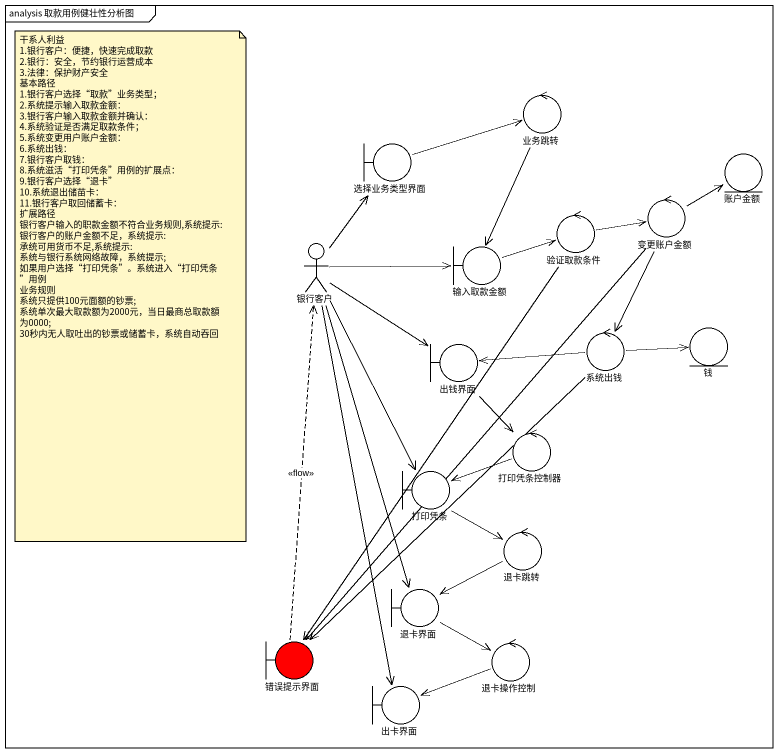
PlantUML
@startuml
mainframe analysis 取款用例健壮性分析图
control 业务跳转
boundary 选择业务类型界面
entity 账户金额
control 验证取款条件
control 变更账户金额
actor 银行客户
boundary 输入取款金额
control 系统出钱
entity 钱
boundary 出钱界面
control 打印凭条控制器
boundary 打印凭条
control 退卡跳转
boundary 退卡界面
boundary 错误提示界面 #FF0000
control 退卡操作控制
boundary 出卡界面
业务跳转 --> 输入取款金额
选择业务类型界面 -right-> 业务跳转
验证取款条件 -right-> 变更账户金额
验证取款条件 --> 错误提示界面
变更账户金额 -right-> 账户金额
变更账户金额 --> 系统出钱
变更账户金额 --> 错误提示界面
银行客户 -up-> 选择业务类型界面
银行客户 -right-> 输入取款金额
银行客户 --> 出钱界面
银行客户 --> 打印凭条
银行客户 --> 退卡界面
银行客户 --> 出卡界面
输入取款金额 -right-> 验证取款条件
系统出钱 -right-> 钱
系统出钱 -left-> 出钱界面
系统出钱 --> 错误提示界面
出钱界面 --> 打印凭条控制器
打印凭条控制器 -left-> 打印凭条
打印凭条 --> 退卡跳转
退卡跳转 -left-> 退卡界面
退卡界面 -right-> 退卡操作控制
错误提示界面 .up.> 银行客户 : <<flow>>
退卡操作控制 -left-> 出卡界面
note as N1
  干系人利益
  1.银行客户：便捷，快速完成取款
  2.银行：安全，节约银行运营成本
  3.法律：保护财产安全
  基本路径
  1.银行客户选择“取款”业务类型；
  2.系统提示输入取款金额：
  3.银行客户输入取款金额并确认：
  4.系统验证是否满足取款条件；
  5.系统变更用户账户金额：
  6.系统出钱：
  7.银行客户取钱：
  8.系统滋活“打印凭条”用例的扩展点：
  9.银行客户选择“退卡”
  10.系统退出储苗卡：
  11.银行客户取回储蓄卡：
  扩展路径
  银行客户输入的职款金额不符合业务规则,系统提示:
  银行客户的账户金额不足，系统提示:
  承统可用货币不足,系统提示:
  系统与银行系统网络故障，系统提示;
  如果用户选择“打印凭条”。系统进入“打印凭条”用例
  业务规则
  系统只提供100元面额的钞票;
  系统单次最大取款额为2000元，当日最商总取款額为0000;
  30秒内无人取吐出的钞票或储蓄卡，系统自动吞回
end note
@enduml
